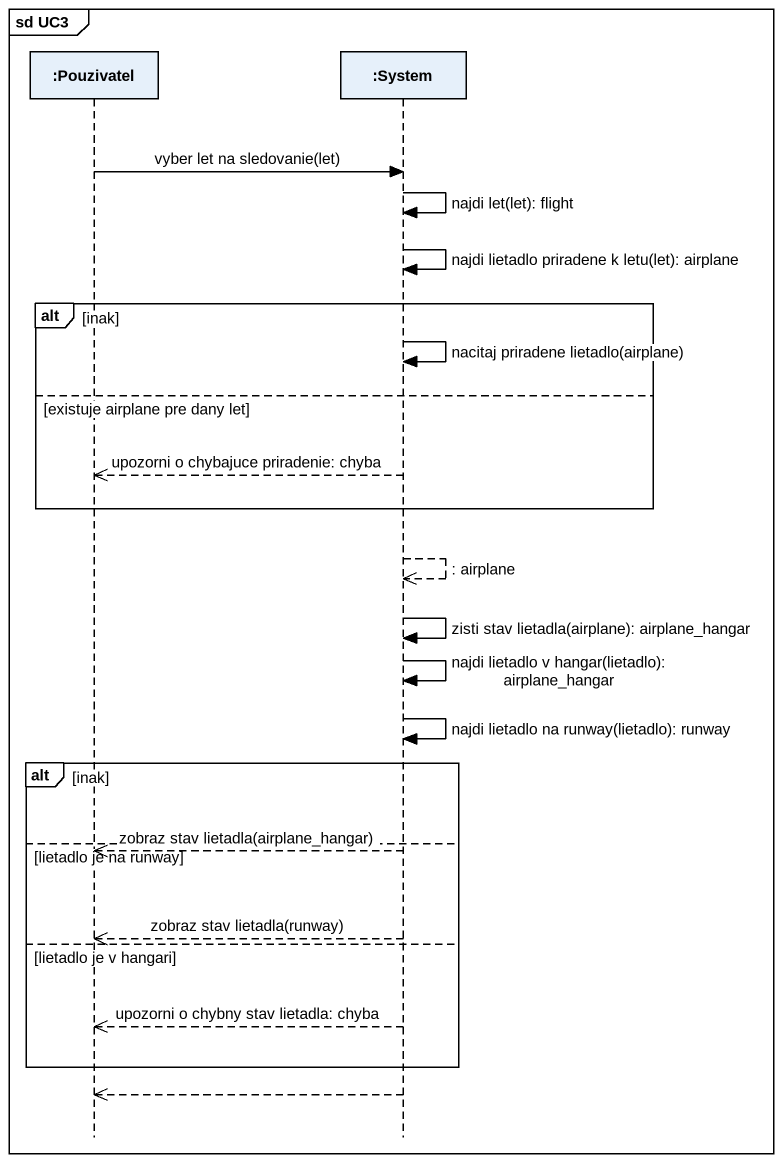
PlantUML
@startuml
mainframe sd UC3
hide footbox
participant ":Pouzivatel" as Pouzivatel
participant ":System" as System

Pouzivatel -> System : vyber let na sledovanie(let)
System -> System : najdi let(let): flight
System -> System : najdi lietadlo priradene k letu(let): airplane
alt inak
  System -> System : nacitaj priradene lietadlo(airplane)
else existuje airplane pre dany let
  System -->> Pouzivatel : upozorni o chybajuce priradenie: chyba
end
System -->> System : : airplane
System -> System : zisti stav lietadla(airplane): airplane_hangar
System -> System : najdi lietadlo v hangar(lietadlo): airplane_hangar
System -> System : najdi lietadlo na runway(lietadlo): runway
alt inak
else lietadlo je na runway
  System -->> Pouzivatel : zobraz stav lietadla(airplane_hangar)
  System -->> Pouzivatel : zobraz stav lietadla(runway)
else lietadlo je v hangari
  System -->> Pouzivatel : upozorni o chybny stav lietadla: chyba
end
System -->> Pouzivatel
@enduml
